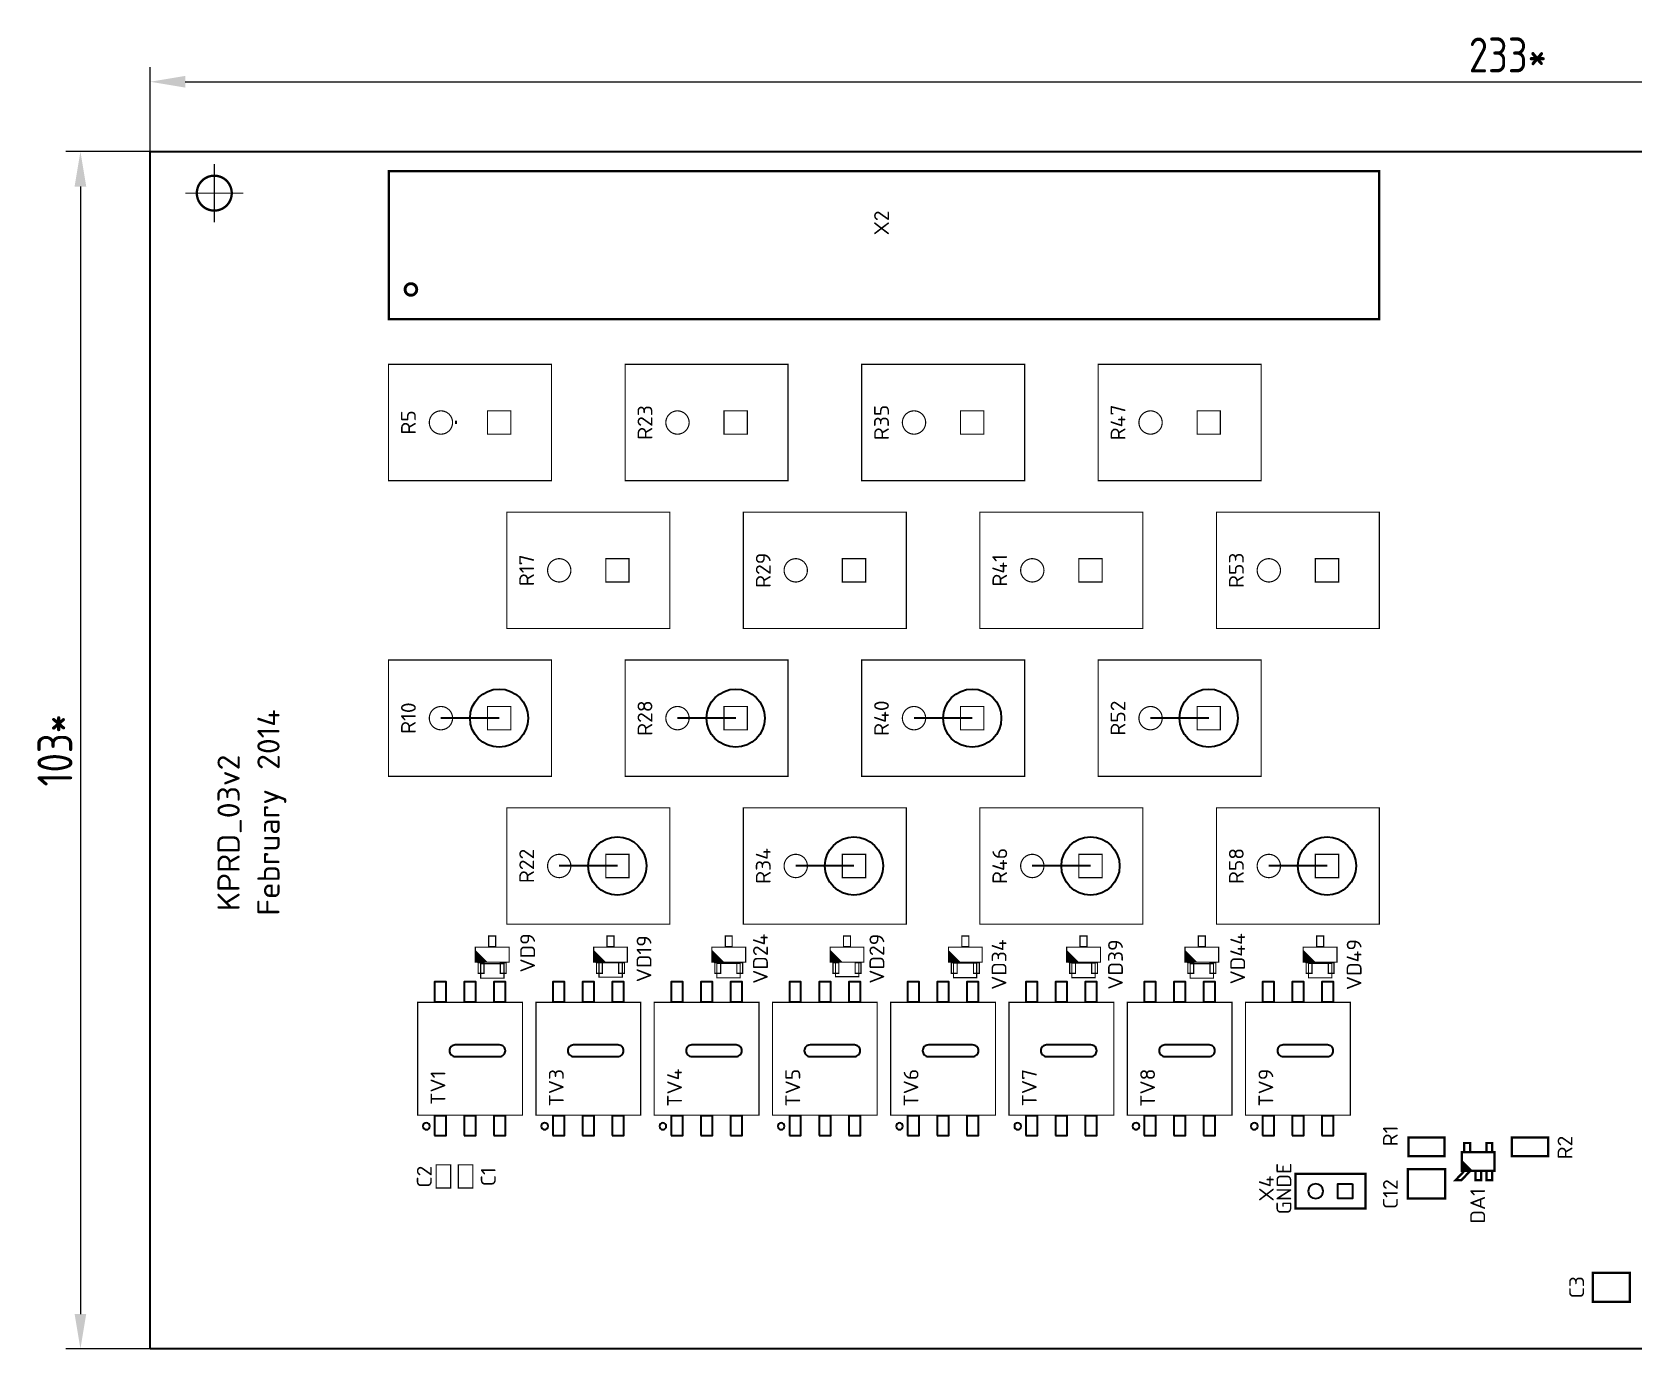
# Model space of a CAD drawing. Header units: millimetres. Extents: x -170 to 383, y 423 to 850.
# Drawn here: x -170.2 to -32.5, y 737.1 to 850.3 of the extents above; entities that cross this region are included whole.
import ezdxf
from ezdxf.enums import TextEntityAlignment as Align

# ---------------------------------------------------------------- set-up
doc = ezdxf.new("R2010")
doc.units = ezdxf.units.MM
doc.layers.add('BOARD', color=7, linetype='Continuous', lineweight=35)
doc.layers.add('TOP', color=7, linetype='Continuous', lineweight=35)
doc.layers.add('РАЗМЕРЫ', color=7, linetype='Continuous')
doc.styles.get("Standard").update_dxf_attribs({"font": 'txt.shx'})
doc.styles.add('ГОСТ 2.304', font='CS_Gost2304.shx')
doc.dimstyles.new('ЕСКД', dxfattribs={"dimscale": 0, "dimtxt": 3, "dimasz": 3, "dimexe": 1.25, "dimexo": 0, "dimtad": 1, "dimtoh": 1, "dimdec": 3, "dimrnd": 0.5, "dimtxsty": 'ГОСТ 2.304', "dimcen": 5, "dimadec": 3, "dimazin": 2, "dimtfac": 0.75, "dimtdec": 4, "dimtmove": 1, "dimatfit": 3, "dimfxl": 1, "dimtolj": 1, "dimarcsym": 0})

# ---------------------------------------------------------------- blocks, each defined once
blk = doc.blocks.new('*D57')
at = {"layer": 'Defpoints', "color": 0}
for p in [(73.25, 846), (-160, 840), (73.25, 840)]:
    blk.add_point(p, dxfattribs=at)
at = {"layer": 'РАЗМЕРЫ', "color": 0, "lineweight": -2}
for p, q in [((-160, 840), (-160, 847.25)), ((73.25, 840), (73.25, 847.25)), ((-157, 846), (70.25, 846))]:
    blk.add_line(p, q, dxfattribs=at)
at = {"layer": 'РАЗМЕРЫ', "color": 0}
for points in [[(-157, 846.5), (-157, 845.5), (-160, 846)], [(70.25, 845.5), (70.25, 846.5), (73.25, 846)]]:
    blk.add_solid(points, dxfattribs=at)
at = {"layer": 'РАЗМЕРЫ', "color": 0, "insert": (-43.38, 848.3), "char_height": 3, "attachment_point": 5, "style": 'ГОСТ 2.304'}
blk.add_mtext('\\A1;233*', dxfattribs=at)
blk = doc.blocks.new('*D59')
at = {"layer": 'Defpoints', "color": 0}
for p in [(-160, 840), (-166, 737.13), (-160, 737.13)]:
    blk.add_point(p, dxfattribs=at)
at = {"layer": 'РАЗМЕРЫ', "color": 0, "lineweight": -2}
for p, q in [((-160, 840), (-167.25, 840)), ((-166, 837), (-166, 740.13)), ((-160, 737.13), (-167.25, 737.13))]:
    blk.add_line(p, q, dxfattribs=at)
at = {"layer": 'РАЗМЕРЫ', "color": 0}
for points in [[(-165.5, 837), (-166.5, 837), (-166, 840)], [(-166.5, 740.13), (-165.5, 740.13), (-166, 737.13)]]:
    blk.add_solid(points, dxfattribs=at)
at = {"layer": 'РАЗМЕРЫ', "color": 0, "insert": (-168.19, 788.56), "char_height": 3, "attachment_point": 5, "rotation": 90, "style": 'ГОСТ 2.304'}
blk.add_mtext('\\A1;103*', dxfattribs=at)

msp = doc.modelspace()

# ---------------------------------------------------------------- linework, layer by layer
at = {"layer": 'BOARD'}
for p, q in [((-160, 737.13), (-160, 840)), ((-160, 840), (73.25, 840)), ((-24.15, 737.13), (-160, 737.13))]:
    msp.add_line(p, q, dxfattribs=at)
for points in [[(-133.794, 762.25), (-129.994, 762.25, 0.414214), (-129.494, 762.75, 0.414214), (-129.994, 763.25), (-133.794, 763.25, 0.414214), (-134.294, 762.75, 0.414214), (-133.794, 762.25)], [(-123.634, 762.25), (-119.834, 762.25, 0.414214), (-119.334, 762.75, 0.414214), (-119.834, 763.25), (-123.634, 763.25, 0.414214), (-124.134, 762.75, 0.414214), (-123.634, 762.25)], [(-113.474, 762.25), (-109.674, 762.25, 0.414214), (-109.174, 762.75, 0.414214), (-109.674, 763.25), (-113.474, 763.25, 0.414214), (-113.974, 762.75, 0.414214), (-113.474, 762.25)], [(-103.314, 762.25), (-99.514, 762.25, 0.414214), (-99.014, 762.75, 0.414214), (-99.514, 763.25), (-103.314, 763.25, 0.414214), (-103.814, 762.75, 0.414214), (-103.314, 762.25)], [(-93.154, 762.25), (-89.354, 762.25, 0.414214), (-88.854, 762.75, 0.414214), (-89.354, 763.25), (-93.154, 763.25, 0.414214), (-93.654, 762.75, 0.414214), (-93.154, 762.25)], [(-82.994, 762.25), (-79.194, 762.25, 0.414214), (-78.694, 762.75, 0.414214), (-79.194, 763.25), (-82.994, 763.25, 0.414214), (-83.494, 762.75, 0.414214), (-82.994, 762.25)], [(-72.834, 762.25), (-69.034, 762.25, 0.414214), (-68.534, 762.75, 0.414214), (-69.034, 763.25), (-72.834, 763.25, 0.414214), (-73.334, 762.75, 0.414214), (-72.834, 762.25)], [(-62.674, 762.25), (-58.874, 762.25, 0.414214), (-58.374, 762.75, 0.414214), (-58.874, 763.25), (-62.674, 763.25, 0.414214), (-63.174, 762.75, 0.414214), (-62.674, 762.25)]]:
    msp.add_lwpolyline(points, format="xyb", dxfattribs=at)
at = {"layer": 'TOP'}
for p, q in [((-130.029, 791.325), (-135.029, 791.325)), ((-109.709, 791.325), (-114.709, 791.325)), ((-89.389, 791.325), (-94.389, 791.325)), ((-69.069, 791.325), (-74.069, 791.325)), ((-119.869, 778.625), (-124.869, 778.625)), ((-99.549, 778.625), (-104.549, 778.625)), ((-79.229, 778.625), (-84.229, 778.625)), ((-58.909, 778.625), (-63.909, 778.625))]:
    msp.add_line(p, q, dxfattribs=at)
for points, const_width in [([(-154.5, 833.93), (-154.5, 838.93)], 0.1), ([(-54.424, 825.615), (-139.514, 825.615), (-139.514, 838.315), (-54.424, 838.315), (-54.424, 825.615)], 0.2), ([(-157, 836.43), (-152, 836.43)], 0.1), ([(-125.529, 811.725), (-139.529, 811.725), (-139.529, 821.725), (-125.529, 821.725), (-125.529, 811.725)], 0.1), ([(-105.209, 811.725), (-119.209, 811.725), (-119.209, 821.725), (-105.209, 821.725), (-105.209, 811.725)], 0.1), ([(-84.889, 811.725), (-98.889, 811.725), (-98.889, 821.725), (-84.889, 821.725), (-84.889, 811.725)], 0.1), ([(-64.569, 811.725), (-78.569, 811.725), (-78.569, 821.725), (-64.569, 821.725), (-64.569, 811.725)], 0.1), ([(-129.029, 815.725), (-131.029, 815.725), (-131.029, 817.725), (-129.029, 817.725), (-129.029, 815.725)], 0.1), ([(-108.709, 815.725), (-110.709, 815.725), (-110.709, 817.725), (-108.709, 817.725), (-108.709, 815.725)], 0.1), ([(-88.389, 815.725), (-90.389, 815.725), (-90.389, 817.725), (-88.389, 817.725), (-88.389, 815.725)], 0.1), ([(-68.069, 815.725), (-70.069, 815.725), (-70.069, 817.725), (-68.069, 817.725), (-68.069, 815.725)], 0.1), ([(-115.369, 799.025), (-129.369, 799.025), (-129.369, 809.025), (-115.369, 809.025), (-115.369, 799.025)], 0.1), ([(-95.049, 799.025), (-109.049, 799.025), (-109.049, 809.025), (-95.049, 809.025), (-95.049, 799.025)], 0.1), ([(-74.729, 799.025), (-88.729, 799.025), (-88.729, 809.025), (-74.729, 809.025), (-74.729, 799.025)], 0.1), ([(-54.409, 799.025), (-68.409, 799.025), (-68.409, 809.025), (-54.409, 809.025), (-54.409, 799.025)], 0.1), ([(-118.869, 803.025), (-120.869, 803.025), (-120.869, 805.025), (-118.869, 805.025), (-118.869, 803.025)], 0.1), ([(-98.549, 803.025), (-100.549, 803.025), (-100.549, 805.025), (-98.549, 805.025), (-98.549, 803.025)], 0.1), ([(-78.229, 803.025), (-80.229, 803.025), (-80.229, 805.025), (-78.229, 805.025), (-78.229, 803.025)], 0.1), ([(-57.909, 803.025), (-59.909, 803.025), (-59.909, 805.025), (-57.909, 805.025), (-57.909, 803.025)], 0.1), ([(-125.529, 786.325), (-139.529, 786.325), (-139.529, 796.325), (-125.529, 796.325), (-125.529, 786.325)], 0.1), ([(-105.209, 786.325), (-119.209, 786.325), (-119.209, 796.325), (-105.209, 796.325), (-105.209, 786.325)], 0.1), ([(-84.889, 786.325), (-98.889, 786.325), (-98.889, 796.325), (-84.889, 796.325), (-84.889, 786.325)], 0.1), ([(-64.569, 786.325), (-78.569, 786.325), (-78.569, 796.325), (-64.569, 796.325), (-64.569, 786.325)], 0.1), ([(-129.029, 790.325), (-131.029, 790.325), (-131.029, 792.325), (-129.029, 792.325), (-129.029, 790.325)], 0.1), ([(-108.709, 790.325), (-110.709, 790.325), (-110.709, 792.325), (-108.709, 792.325), (-108.709, 790.325)], 0.1), ([(-88.389, 790.325), (-90.389, 790.325), (-90.389, 792.325), (-88.389, 792.325), (-88.389, 790.325)], 0.1), ([(-68.069, 790.325), (-70.069, 790.325), (-70.069, 792.325), (-68.069, 792.325), (-68.069, 790.325)], 0.1), ([(-115.369, 773.625), (-129.369, 773.625), (-129.369, 783.625), (-115.369, 783.625), (-115.369, 773.625)], 0.1), ([(-95.049, 773.625), (-109.049, 773.625), (-109.049, 783.625), (-95.049, 783.625), (-95.049, 773.625)], 0.1), ([(-74.729, 773.625), (-88.729, 773.625), (-88.729, 783.625), (-74.729, 783.625), (-74.729, 773.625)], 0.1), ([(-54.409, 773.625), (-68.409, 773.625), (-68.409, 783.625), (-54.409, 783.625), (-54.409, 773.625)], 0.1), ([(-118.869, 777.625), (-120.869, 777.625), (-120.869, 779.625), (-118.869, 779.625), (-118.869, 777.625)], 0.1), ([(-98.549, 777.625), (-100.549, 777.625), (-100.549, 779.625), (-98.549, 779.625), (-98.549, 777.625)], 0.1), ([(-78.229, 777.625), (-80.229, 777.625), (-80.229, 779.625), (-78.229, 779.625), (-78.229, 777.625)], 0.1), ([(-57.909, 777.625), (-59.909, 777.625), (-59.909, 779.625), (-57.909, 779.625), (-57.909, 777.625)], 0.1), ([(-130.924, 771.705), (-130.924, 772.605), (-130.324, 772.605), (-130.324, 771.705), (-130.924, 771.705)], 0.1), ([(-120.764, 771.705), (-120.764, 772.605), (-120.164, 772.605), (-120.164, 771.705), (-120.764, 771.705)], 0.1), ([(-110.604, 771.705), (-110.604, 772.605), (-110.004, 772.605), (-110.004, 771.705), (-110.604, 771.705)], 0.1), ([(-100.444, 771.705), (-100.444, 772.605), (-99.844, 772.605), (-99.844, 771.705), (-100.444, 771.705)], 0.1), ([(-90.284, 771.705), (-90.284, 772.605), (-89.684, 772.605), (-89.684, 771.705), (-90.284, 771.705)], 0.1), ([(-80.124, 771.705), (-80.124, 772.605), (-79.524, 772.605), (-79.524, 771.705), (-80.124, 771.705)], 0.1), ([(-69.964, 771.705), (-69.964, 772.605), (-69.364, 772.605), (-69.364, 771.705), (-69.964, 771.705)], 0.1), ([(-59.804, 771.705), (-59.804, 772.605), (-59.204, 772.605), (-59.204, 771.705), (-59.804, 771.705)], 0.1), ([(-129.174, 770.355), (-132.074, 770.355), (-132.074, 771.655), (-129.174, 771.655), (-129.174, 770.355)], 0.1), ([(-132.074, 771.355), (-131.074, 770.355)], 0.1), ([(-132.074, 771.255), (-131.174, 770.355)], 0.1), ([(-132.074, 771.155), (-131.274, 770.355)], 0.1), ([(-132.074, 771.055), (-131.374, 770.355)], 0.1), ([(-132.074, 770.955), (-131.474, 770.355)], 0.1), ([(-132.074, 770.855), (-131.574, 770.355)], 0.1), ([(-132.074, 770.755), (-131.674, 770.355)], 0.1), ([(-132.074, 770.655), (-131.774, 770.355)], 0.1), ([(-119.014, 770.355), (-121.914, 770.355), (-121.914, 771.655), (-119.014, 771.655), (-119.014, 770.355)], 0.1), ([(-121.914, 771.355), (-120.914, 770.355)], 0.1), ([(-121.914, 771.255), (-121.014, 770.355)], 0.1), ([(-121.914, 771.155), (-121.114, 770.355)], 0.1), ([(-121.914, 771.055), (-121.214, 770.355)], 0.1), ([(-121.914, 770.955), (-121.314, 770.355)], 0.1), ([(-121.914, 770.855), (-121.414, 770.355)], 0.1), ([(-121.914, 770.755), (-121.514, 770.355)], 0.1), ([(-121.914, 770.655), (-121.614, 770.355)], 0.1), ([(-108.854, 770.355), (-111.754, 770.355), (-111.754, 771.655), (-108.854, 771.655), (-108.854, 770.355)], 0.1), ([(-111.754, 771.355), (-110.754, 770.355)], 0.1), ([(-111.754, 771.255), (-110.854, 770.355)], 0.1), ([(-111.754, 771.155), (-110.954, 770.355)], 0.1), ([(-111.754, 771.055), (-111.054, 770.355)], 0.1), ([(-111.754, 770.955), (-111.154, 770.355)], 0.1), ([(-111.754, 770.855), (-111.254, 770.355)], 0.1), ([(-111.754, 770.755), (-111.354, 770.355)], 0.1), ([(-111.754, 770.655), (-111.454, 770.355)], 0.1), ([(-98.694, 770.355), (-101.594, 770.355), (-101.594, 771.655), (-98.694, 771.655), (-98.694, 770.355)], 0.1), ([(-101.594, 771.355), (-100.594, 770.355)], 0.1), ([(-101.594, 771.255), (-100.694, 770.355)], 0.1), ([(-101.594, 771.155), (-100.794, 770.355)], 0.1), ([(-101.594, 771.055), (-100.894, 770.355)], 0.1), ([(-101.594, 770.955), (-100.994, 770.355)], 0.1), ([(-101.594, 770.855), (-101.094, 770.355)], 0.1), ([(-101.594, 770.755), (-101.194, 770.355)], 0.1), ([(-101.594, 770.655), (-101.294, 770.355)], 0.1), ([(-88.534, 770.355), (-91.434, 770.355), (-91.434, 771.655), (-88.534, 771.655), (-88.534, 770.355)], 0.1), ([(-91.434, 771.355), (-90.434, 770.355)], 0.1), ([(-91.434, 771.255), (-90.534, 770.355)], 0.1), ([(-91.434, 771.155), (-90.634, 770.355)], 0.1), ([(-91.434, 771.055), (-90.734, 770.355)], 0.1), ([(-91.434, 770.955), (-90.834, 770.355)], 0.1), ([(-91.434, 770.855), (-90.934, 770.355)], 0.1), ([(-91.434, 770.755), (-91.034, 770.355)], 0.1), ([(-91.434, 770.655), (-91.134, 770.355)], 0.1), ([(-78.374, 770.355), (-81.274, 770.355), (-81.274, 771.655), (-78.374, 771.655), (-78.374, 770.355)], 0.1), ([(-81.274, 771.355), (-80.274, 770.355)], 0.1), ([(-81.274, 771.255), (-80.374, 770.355)], 0.1), ([(-81.274, 771.155), (-80.474, 770.355)], 0.1), ([(-81.274, 771.055), (-80.574, 770.355)], 0.1), ([(-81.274, 770.955), (-80.674, 770.355)], 0.1), ([(-81.274, 770.855), (-80.774, 770.355)], 0.1), ([(-81.274, 770.755), (-80.874, 770.355)], 0.1), ([(-81.274, 770.655), (-80.974, 770.355)], 0.1), ([(-68.214, 770.355), (-71.114, 770.355), (-71.114, 771.655), (-68.214, 771.655), (-68.214, 770.355)], 0.1), ([(-71.114, 771.355), (-70.114, 770.355)], 0.1), ([(-71.114, 771.255), (-70.214, 770.355)], 0.1), ([(-71.114, 771.155), (-70.314, 770.355)], 0.1), ([(-71.114, 771.055), (-70.414, 770.355)], 0.1), ([(-71.114, 770.955), (-70.514, 770.355)], 0.1), ([(-71.114, 770.855), (-70.614, 770.355)], 0.1), ([(-71.114, 770.755), (-70.714, 770.355)], 0.1), ([(-71.114, 770.655), (-70.814, 770.355)], 0.1), ([(-58.054, 770.355), (-60.954, 770.355), (-60.954, 771.655), (-58.054, 771.655), (-58.054, 770.355)], 0.1), ([(-60.954, 771.355), (-59.954, 770.355)], 0.1), ([(-60.954, 771.255), (-60.054, 770.355)], 0.1), ([(-60.954, 771.155), (-60.154, 770.355)], 0.1), ([(-60.954, 771.055), (-60.254, 770.355)], 0.1), ([(-60.954, 770.955), (-60.354, 770.355)], 0.1), ([(-60.954, 770.855), (-60.454, 770.355)], 0.1), ([(-60.954, 770.755), (-60.554, 770.355)], 0.1), ([(-60.954, 770.655), (-60.654, 770.355)], 0.1), ([(-132.074, 770.555), (-131.824, 770.305), (-131.824, 769.405), (-131.324, 769.405), (-131.324, 770.305), (-131.824, 770.305)], 0.1), ([(-132.074, 770.455), (-131.974, 770.355)], 0.1), ([(-129.6093, 770.2378), (-129.6093, 768.9878), (-131.6093, 768.9878), (-131.6093, 770.2378), (-129.6093, 770.2378)], 0.1), ([(-129.924, 770.305), (-129.924, 769.405), (-129.424, 769.405), (-129.424, 770.305), (-129.924, 770.305)], 0.1), ([(-121.914, 770.555), (-121.664, 770.305), (-121.664, 769.405), (-121.164, 769.405), (-121.164, 770.305), (-121.664, 770.305)], 0.1), ([(-121.914, 770.455), (-121.814, 770.355)], 0.1), ([(-119.4503, 770.3211), (-119.4503, 769.0711), (-121.4503, 769.0711), (-121.4503, 770.3211), (-119.4503, 770.3211)], 0.1), ([(-119.764, 770.305), (-119.764, 769.405), (-119.264, 769.405), (-119.264, 770.305), (-119.764, 770.305)], 0.1), ([(-111.754, 770.555), (-111.504, 770.305), (-111.504, 769.405), (-111.004, 769.405), (-111.004, 770.305), (-111.504, 770.305)], 0.1), ([(-111.754, 770.455), (-111.654, 770.355)], 0.1), ([(-109.3231, 770.2599), (-109.3231, 769.0099), (-111.3231, 769.0099), (-111.3231, 770.2599), (-109.3231, 770.2599)], 0.1), ([(-109.604, 770.305), (-109.604, 769.405), (-109.104, 769.405), (-109.104, 770.305), (-109.604, 770.305)], 0.1), ([(-101.594, 770.555), (-101.344, 770.305), (-101.344, 769.405), (-100.844, 769.405), (-100.844, 770.305), (-101.344, 770.305)], 0.1), ([(-101.594, 770.455), (-101.494, 770.355)], 0.1), ([(-99.134, 770.3641), (-99.134, 769.1141), (-101.134, 769.1141), (-101.134, 770.3641), (-99.134, 770.3641)], 0.1), ([(-99.444, 770.305), (-99.444, 769.405), (-98.944, 769.405), (-98.944, 770.305), (-99.444, 770.305)], 0.1), ([(-91.434, 770.555), (-91.184, 770.305), (-91.184, 769.405), (-90.684, 769.405), (-90.684, 770.305), (-91.184, 770.305)], 0.1), ([(-91.434, 770.455), (-91.334, 770.355)], 0.1), ([(-89.002, 770.2734), (-89.002, 769.0234), (-91.002, 769.0234), (-91.002, 770.2734), (-89.002, 770.2734)], 0.1), ([(-89.284, 770.305), (-89.284, 769.405), (-88.784, 769.405), (-88.784, 770.305), (-89.284, 770.305)], 0.1), ([(-81.274, 770.555), (-81.024, 770.305), (-81.024, 769.405), (-80.524, 769.405), (-80.524, 770.305), (-81.024, 770.305)], 0.1), ([(-81.274, 770.455), (-81.174, 770.355)], 0.1), ([(-78.8277, 770.2824), (-78.8277, 769.0324), (-80.8277, 769.0324), (-80.8277, 770.2824), (-78.8277, 770.2824)], 0.1), ([(-79.124, 770.305), (-79.124, 769.405), (-78.624, 769.405), (-78.624, 770.305), (-79.124, 770.305)], 0.1), ([(-71.114, 770.555), (-70.864, 770.305), (-70.864, 769.405), (-70.364, 769.405), (-70.364, 770.305), (-70.864, 770.305)], 0.1), ([(-71.114, 770.455), (-71.014, 770.355)], 0.1), ([(-68.6647, 770.2384), (-68.6647, 768.9884), (-70.6647, 768.9884), (-70.6647, 770.2384), (-68.6647, 770.2384)], 0.1), ([(-68.964, 770.305), (-68.964, 769.405), (-68.464, 769.405), (-68.464, 770.305), (-68.964, 770.305)], 0.1), ([(-60.954, 770.555), (-60.704, 770.305), (-60.704, 769.405), (-60.204, 769.405), (-60.204, 770.305), (-60.704, 770.305)], 0.1), ([(-60.954, 770.455), (-60.854, 770.355)], 0.1), ([(-58.5017, 770.2604), (-58.5017, 769.0104), (-60.5017, 769.0104), (-60.5017, 770.2604), (-58.5017, 770.2604)], 0.1), ([(-58.804, 770.305), (-58.804, 769.405), (-58.304, 769.405), (-58.304, 770.305), (-58.804, 770.305)], 0.1), ([(-137.029, 757.215), (-128.029, 757.215), (-128.029, 766.915), (-137.029, 766.915), (-137.029, 757.215)], 0.1), ([(-126.869, 757.215), (-117.869, 757.215), (-117.869, 766.915), (-126.869, 766.915), (-126.869, 757.215)], 0.1), ([(-116.709, 757.215), (-107.709, 757.215), (-107.709, 766.915), (-116.709, 766.915), (-116.709, 757.215)], 0.1), ([(-106.549, 757.215), (-97.549, 757.215), (-97.549, 766.915), (-106.549, 766.915), (-106.549, 757.215)], 0.1), ([(-96.389, 757.215), (-87.389, 757.215), (-87.389, 766.915), (-96.389, 766.915), (-96.389, 757.215)], 0.1), ([(-86.229, 757.215), (-77.229, 757.215), (-77.229, 766.915), (-86.229, 766.915), (-86.229, 757.215)], 0.1), ([(-76.069, 757.215), (-67.069, 757.215), (-67.069, 766.915), (-76.069, 766.915), (-76.069, 757.215)], 0.1), ([(-65.909, 757.215), (-56.909, 757.215), (-56.909, 766.915), (-65.909, 766.915), (-65.909, 757.215)], 0.1), ([(-48.81, 755.295), (-48.81, 753.695), (-51.91, 753.695), (-51.91, 755.295), (-48.81, 755.295)], 0.2), ([(-47.315, 754.025), (-44.515, 754.025), (-44.515, 752.425), (-47.315, 752.425), (-47.315, 754.025)], 0.2), ([(-47.115, 754.025), (-47.115, 754.825), (-46.615, 754.825), (-46.615, 754.025)], 0.2), ([(-45.21, 754.025), (-45.21, 754.825), (-44.71, 754.825), (-44.71, 754.025)], 0.2), ([(-39.92, 755.295), (-39.92, 753.695), (-43.02, 753.695), (-43.02, 755.295), (-39.92, 755.295)], 0.2), ([(-135.44, 752.955), (-134.19, 752.955), (-134.19, 750.955), (-135.44, 750.955), (-135.44, 752.955)], 0.1), ([(-133.535, 752.955), (-132.285, 752.955), (-132.285, 750.955), (-133.535, 750.955), (-133.535, 752.955)], 0.1), ([(-47.315, 753.225), (-46.515, 752.425)], 0.2), ([(-47.315, 753.025), (-46.715, 752.425)], 0.2), ([(-47.315, 752.825), (-46.915, 752.425)], 0.2), ([(-55.615, 749.185), (-61.615, 749.185), (-61.615, 752.185), (-55.615, 752.185), (-55.615, 749.185)], 0.2), ([(-48.76, 752.57), (-48.76, 750.07), (-51.96, 750.07), (-51.96, 752.57), (-48.76, 752.57)], 0.2), ([(-47.315, 752.625), (-47.115, 752.425), (-47.8706, 751.625), (-47.3706, 751.625), (-46.615, 752.425)], 0.2), ([(-46.163, 752.425), (-46.163, 751.625), (-45.663, 751.625), (-45.663, 752.425)], 0.2), ([(-45.21, 752.425), (-45.21, 751.625), (-44.71, 751.625), (-44.71, 752.425)], 0.2), ([(-36.085, 741.18), (-36.085, 743.68), (-32.885, 743.68), (-32.885, 741.18), (-36.085, 741.18)], 0.2)]:
    msp.add_lwpolyline(points, dxfattribs=dict(at, const_width=const_width))
for points, const_width in [([(-154.5, 837.93, 1), (-154.5, 834.93, 1), (-154.5, 837.93)], 0.2), ([(-137.609, 828.28, 1), (-137.609, 828.03, 1), (-137.609, 828.28)], 1), ([(-135.029, 817.725, 1), (-135.029, 815.725, 1), (-135.029, 817.725)], 0.1), ([(-114.709, 817.725, 1), (-114.709, 815.725, 1), (-114.709, 817.725)], 0.1), ([(-94.389, 817.725, 1), (-94.389, 815.725, 1), (-94.389, 817.725)], 0.1), ([(-74.069, 817.725, 1), (-74.069, 815.725, 1), (-74.069, 817.725)], 0.1), ([(-124.869, 805.025, 1), (-124.869, 803.025, 1), (-124.869, 805.025)], 0.1), ([(-104.549, 805.025, 1), (-104.549, 803.025, 1), (-104.549, 805.025)], 0.1), ([(-84.229, 805.025, 1), (-84.229, 803.025, 1), (-84.229, 805.025)], 0.1), ([(-63.909, 805.025, 1), (-63.909, 803.025, 1), (-63.909, 805.025)], 0.1), ([(-135.029, 792.325, 1), (-135.029, 790.325, 1), (-135.029, 792.325)], 0.1), ([(-114.709, 792.325, 1), (-114.709, 790.325, 1), (-114.709, 792.325)], 0.1), ([(-94.389, 792.325, 1), (-94.389, 790.325, 1), (-94.389, 792.325)], 0.1), ([(-74.069, 792.325, 1), (-74.069, 790.325, 1), (-74.069, 792.325)], 0.1), ([(-124.869, 779.625, 1), (-124.869, 777.625, 1), (-124.869, 779.625)], 0.1), ([(-104.549, 779.625, 1), (-104.549, 777.625, 1), (-104.549, 779.625)], 0.1), ([(-84.229, 779.625, 1), (-84.229, 777.625, 1), (-84.229, 779.625)], 0.1), ([(-63.909, 779.625, 1), (-63.909, 777.625, 1), (-63.909, 779.625)], 0.1)]:
    msp.add_lwpolyline(points, format="xyb", dxfattribs=dict(at, const_width=const_width))
msp.add_lwpolyline([(-133.749, 816.855), (-133.749, 816.615)], dxfattribs=at)
for points in [[(-135.579, 766.965), (-134.579, 766.965), (-134.579, 768.665), (-135.579, 768.665)], [(-133.029, 766.965), (-132.029, 766.965), (-132.029, 768.665), (-133.029, 768.665)], [(-130.479, 766.965), (-129.479, 766.965), (-129.479, 768.665), (-130.479, 768.665)], [(-125.419, 766.965), (-124.419, 766.965), (-124.419, 768.665), (-125.419, 768.665)], [(-122.869, 766.965), (-121.869, 766.965), (-121.869, 768.665), (-122.869, 768.665)], [(-120.319, 766.965), (-119.319, 766.965), (-119.319, 768.665), (-120.319, 768.665)], [(-115.259, 766.965), (-114.259, 766.965), (-114.259, 768.665), (-115.259, 768.665)], [(-112.709, 766.965), (-111.709, 766.965), (-111.709, 768.665), (-112.709, 768.665)], [(-110.159, 766.965), (-109.159, 766.965), (-109.159, 768.665), (-110.159, 768.665)], [(-105.099, 766.965), (-104.099, 766.965), (-104.099, 768.665), (-105.099, 768.665)], [(-102.549, 766.965), (-101.549, 766.965), (-101.549, 768.665), (-102.549, 768.665)], [(-99.999, 766.965), (-98.999, 766.965), (-98.999, 768.665), (-99.999, 768.665)], [(-94.939, 766.965), (-93.939, 766.965), (-93.939, 768.665), (-94.939, 768.665)], [(-92.389, 766.965), (-91.389, 766.965), (-91.389, 768.665), (-92.389, 768.665)], [(-89.839, 766.965), (-88.839, 766.965), (-88.839, 768.665), (-89.839, 768.665)], [(-84.779, 766.965), (-83.779, 766.965), (-83.779, 768.665), (-84.779, 768.665)], [(-82.229, 766.965), (-81.229, 766.965), (-81.229, 768.665), (-82.229, 768.665)], [(-79.679, 766.965), (-78.679, 766.965), (-78.679, 768.665), (-79.679, 768.665)], [(-74.619, 766.965), (-73.619, 766.965), (-73.619, 768.665), (-74.619, 768.665)], [(-72.069, 766.965), (-71.069, 766.965), (-71.069, 768.665), (-72.069, 768.665)], [(-69.519, 766.965), (-68.519, 766.965), (-68.519, 768.665), (-69.519, 768.665)], [(-64.459, 766.965), (-63.459, 766.965), (-63.459, 768.665), (-64.459, 768.665)], [(-61.909, 766.965), (-60.909, 766.965), (-60.909, 768.665), (-61.909, 768.665)], [(-59.359, 766.965), (-58.359, 766.965), (-58.359, 768.665), (-59.359, 768.665)], [(-135.579, 755.465), (-134.579, 755.465), (-134.579, 757.165), (-135.579, 757.165)], [(-133.029, 755.465), (-132.029, 755.465), (-132.029, 757.165), (-133.029, 757.165)], [(-130.479, 755.465), (-129.479, 755.465), (-129.479, 757.165), (-130.479, 757.165)], [(-125.419, 755.465), (-124.419, 755.465), (-124.419, 757.165), (-125.419, 757.165)], [(-122.869, 755.465), (-121.869, 755.465), (-121.869, 757.165), (-122.869, 757.165)], [(-120.319, 755.465), (-119.319, 755.465), (-119.319, 757.165), (-120.319, 757.165)], [(-115.259, 755.465), (-114.259, 755.465), (-114.259, 757.165), (-115.259, 757.165)], [(-112.709, 755.465), (-111.709, 755.465), (-111.709, 757.165), (-112.709, 757.165)], [(-110.159, 755.465), (-109.159, 755.465), (-109.159, 757.165), (-110.159, 757.165)], [(-105.099, 755.465), (-104.099, 755.465), (-104.099, 757.165), (-105.099, 757.165)], [(-102.549, 755.465), (-101.549, 755.465), (-101.549, 757.165), (-102.549, 757.165)], [(-99.999, 755.465), (-98.999, 755.465), (-98.999, 757.165), (-99.999, 757.165)], [(-94.939, 755.465), (-93.939, 755.465), (-93.939, 757.165), (-94.939, 757.165)], [(-92.389, 755.465), (-91.389, 755.465), (-91.389, 757.165), (-92.389, 757.165)], [(-89.839, 755.465), (-88.839, 755.465), (-88.839, 757.165), (-89.839, 757.165)], [(-84.779, 755.465), (-83.779, 755.465), (-83.779, 757.165), (-84.779, 757.165)], [(-82.229, 755.465), (-81.229, 755.465), (-81.229, 757.165), (-82.229, 757.165)], [(-79.679, 755.465), (-78.679, 755.465), (-78.679, 757.165), (-79.679, 757.165)], [(-74.619, 755.465), (-73.619, 755.465), (-73.619, 757.165), (-74.619, 757.165)], [(-72.069, 755.465), (-71.069, 755.465), (-71.069, 757.165), (-72.069, 757.165)], [(-69.519, 755.465), (-68.519, 755.465), (-68.519, 757.165), (-69.519, 757.165)], [(-64.459, 755.465), (-63.459, 755.465), (-63.459, 757.165), (-64.459, 757.165)], [(-61.909, 755.465), (-60.909, 755.465), (-60.909, 757.165), (-61.909, 757.165)], [(-59.359, 755.465), (-58.359, 755.465), (-58.359, 757.165), (-59.359, 757.165)], [(-56.71, 751.32), (-56.71, 750.05), (-57.98, 750.05), (-57.98, 751.32)]]:
    msp.add_lwpolyline(points, close=True, dxfattribs=at)
for points in [[(-136.279, 756.557, 1), (-136.279, 755.973, 1)], [(-126.119, 756.557, 1), (-126.119, 755.973, 1)], [(-115.959, 756.557, 1), (-115.959, 755.973, 1)], [(-105.799, 756.557, 1), (-105.799, 755.973, 1)], [(-95.639, 756.557, 1), (-95.639, 755.973, 1)], [(-85.479, 756.557, 1), (-85.479, 755.973, 1)], [(-75.319, 756.557, 1), (-75.319, 755.973, 1)], [(-65.159, 756.557, 1), (-65.159, 755.973, 1)]]:
    msp.add_lwpolyline(points, format="xyb", close=True, dxfattribs=at)
msp.add_lwpolyline([(-59.885, 751.32, 1), (-59.885, 750.05, 1), (-59.885, 751.32)], format="xyb", dxfattribs=at)
for centre in [(-130.029, 791.325), (-109.709, 791.325), (-89.389, 791.325), (-69.069, 791.325), (-119.869, 778.625), (-99.549, 778.625), (-79.229, 778.625), (-58.909, 778.625)]:
    msp.add_circle(centre, 2.5, dxfattribs=at)

# ---------------------------------------------------------------- texts
at = {"layer": 'TOP', "width": 1.019685}
for s, p in [('X2', (-96.546, 833.87)), ('R5', (-137.186, 816.725)), ('R23', (-116.866, 816.726)), ('R35', (-96.546, 816.726)), ('R47', (-76.226, 816.726)), ('R17', (-127.026, 804.026)), ('R29', (-106.706, 804.026)), ('R41', (-86.386, 804.026)), ('R53', (-66.066, 804.026)), ('R28', (-116.866, 791.326)), ('R40', (-96.546, 791.326)), ('R52', (-76.226, 791.326)), ('R10', (-137.186, 791.326)), ('R22', (-127.026, 778.626)), ('R34', (-106.706, 778.626)), ('R46', (-86.386, 778.626)), ('R58', (-66.066, 778.626)), ('VD9', (-126.946, 771.155)), ('VD19', (-116.946, 770.655)), ('VD24', (-106.946, 770.655)), ('VD29', (-96.946, 770.655)), ('VD34', (-86.446, 770.155)), ('VD39', (-76.446, 770.155)), ('VD44', (-65.946, 770.655)), ('VD49', (-55.946, 770.155)), ('TV3', (-124.486, 759.575)), ('TV4', (-114.326, 759.575)), ('TV5', (-104.166, 759.575)), ('TV6', (-94.006, 759.575)), ('TV7', (-83.846, 759.575)), ('TV8', (-73.686, 759.575)), ('TV9', (-63.526, 759.575)), ('TV1', (-134.646, 759.575)), ('R1', (-52.83, 755.43)), ('R2', (-37.83, 754.43)), ('C2', (-135.83, 751.93)), ('GNDE', (-61.9787, 750.9088)), ('C1', (-130.33, 751.93)), ('X4', (-63.4787, 750.9088)), ('C12', (-52.83, 750.43)), ('DA1', (-45.33, 749.43)), ('C3', (-36.83, 742.43))]:
    msp.add_text(s, height=1.27, rotation=90, dxfattribs=at).set_placement(p, align=Align.CENTER)
at = {"layer": 'TOP'}
for s, p in [('February 2014', (-148.892, 774.358)), ('KPRD_03v2', (-152.321, 774.752))]:
    msp.add_text(s, height=1.905, rotation=90, dxfattribs=at).set_placement(p)

# ---------------------------------------------------------------- dimensions: what is measured, and where the dimension line sits
at = {"layer": 'РАЗМЕРЫ'}
dim = msp.add_linear_dim(base=(73.25, 846), p1=(-160, 840), p2=(73.25, 840), text='<>*', dimstyle='ЕСКД', override={"dimscale": 1, "dimlfac": 1, "dimtxsty": 'ГОСТ 2.304', "dimsah": 1, "dimtolj": 1}, dxfattribs=at)
dim.commit()
dim.dimension.update_dxf_attribs({"geometry": '*D57', "text_midpoint": (-43.375, 848.3033)})
dim = msp.add_linear_dim(base=(-166, 737.13), p1=(-160, 840), p2=(-160, 737.13), angle=90, text='<>*', dimstyle='ЕСКД', override={"dimscale": 1, "dimlfac": 1, "dimtxsty": 'ГОСТ 2.304', "dimsah": 1, "dimtolj": 1}, dxfattribs=at)
dim.commit()
dim.dimension.update_dxf_attribs({"geometry": '*D59', "text_midpoint": (-168.1871, 788.565)})

doc.saveas('drawing.dxf')
